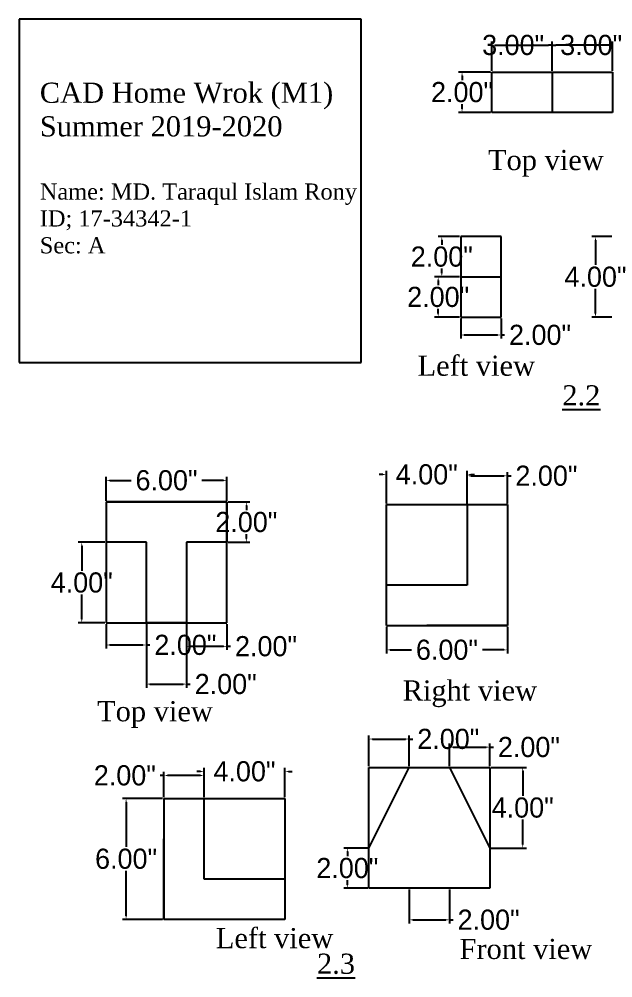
# Model space of a CAD drawing. Header units: inches. Extents: x 0 to 167, y 2 to 52.
# Drawn here: x -0.02 to 29.43, y 1.59 to 49.15 of the extents above; entities that cross this region are included whole.
import ezdxf

# ---------------------------------------------------------------- set-up
doc = ezdxf.new("R2010")
doc.units = ezdxf.units.IN
doc.header["$MEASUREMENT"] = 0
doc.dimstyles.get("Standard").update_dxf_attribs({"dimtxt": 1, "dimasz": 0.18, "dimexe": 0.18, "dimexo": 0.0625, "dimgap": 0.09, "dimtad": 0, "dimtih": 1, "dimtoh": 1, "dimzin": 0, "dimdsep": 46, "dimlunit": 3, "dimtxsty": 'Standard', "dimcen": 0.09, "dimadec": 0, "dimazin": 0, "dimtfac": 1, "dimtofl": 0, "dimtmove": 0, "dimatfit": 3, "dimfxl": 1, "dimtolj": 1, "dimtzin": 0, "dimarcsym": 0})

# ---------------------------------------------------------------- blocks, each defined once
blk = doc.blocks.new('*D12')
at = {"color": 0, "lineweight": -2}
for p, q in [((23.42, 46.588), (23.42, 48.043)), ((26.42, 46.588), (26.42, 48.043)), ((23.6, 47.863), (26.24, 47.863)), ((26.42, 47.863), (26.6, 47.863))]:
    blk.add_line(p, q, dxfattribs=at)
at = {"color": 0}
for points in [[(23.6, 47.893), (23.6, 47.833), (23.42, 47.863)], [(26.24, 47.893), (26.24, 47.833), (26.42, 47.863)]]:
    blk.add_solid(points, dxfattribs=at)
at = {"layer": 'Defpoints', "color": 0}
for p in [(26.42, 47.863), (23.42, 46.526), (26.42, 46.526)]:
    blk.add_point(p, dxfattribs=at)
at = {"color": 0, "insert": (28.357, 47.863), "char_height": 1, "attachment_point": 5}
blk.add_mtext('\\A1;3.00"', dxfattribs=at)
blk = doc.blocks.new('*D13')
at = {"color": 0, "lineweight": -2}
for p, q in [((26.42, 46.588), (26.42, 48.043)), ((29.42, 46.588), (29.42, 48.043)), ((26.42, 47.863), (26.24, 47.863)), ((29.24, 47.863), (26.6, 47.863))]:
    blk.add_line(p, q, dxfattribs=at)
at = {"color": 0}
for points in [[(26.6, 47.893), (26.6, 47.833), (26.42, 47.863)], [(29.24, 47.893), (29.24, 47.833), (29.42, 47.863)]]:
    blk.add_solid(points, dxfattribs=at)
at = {"layer": 'Defpoints', "color": 0}
for p in [(26.42, 47.863), (26.42, 46.526), (29.42, 46.526)]:
    blk.add_point(p, dxfattribs=at)
at = {"color": 0, "insert": (24.484, 47.863), "char_height": 1, "attachment_point": 5}
blk.add_mtext('\\A1;3.00"', dxfattribs=at)
blk = doc.blocks.new('*D14')
at = {"color": 0, "lineweight": -2}
for p, q in [((23.358, 46.526), (21.769, 46.526)), ((21.949, 46.346), (21.949, 46.116)), ((21.949, 44.706), (21.949, 44.936)), ((23.358, 44.526), (21.769, 44.526))]:
    blk.add_line(p, q, dxfattribs=at)
at = {"color": 0}
for points in [[(21.919, 46.346), (21.979, 46.346), (21.949, 46.526)], [(21.919, 44.706), (21.979, 44.706), (21.949, 44.526)]]:
    blk.add_solid(points, dxfattribs=at)
at = {"layer": 'Defpoints', "color": 0}
for p in [(23.42, 46.526), (21.949, 44.526), (23.42, 44.526)]:
    blk.add_point(p, dxfattribs=at)
at = {"color": 0, "insert": (21.949, 45.526), "char_height": 1, "attachment_point": 5}
blk.add_mtext('\\A1;2.00"', dxfattribs=at)
blk = doc.blocks.new('*D15')
at = {"color": 0, "lineweight": -2}
for p, q in [((21.819, 38.366), (20.765, 38.366)), ((20.945, 38.186), (20.945, 37.956)), ((20.945, 36.546), (20.945, 36.776)), ((21.819, 36.366), (20.765, 36.366))]:
    blk.add_line(p, q, dxfattribs=at)
at = {"color": 0}
for points in [[(20.915, 38.186), (20.975, 38.186), (20.945, 38.366)], [(20.915, 36.546), (20.975, 36.546), (20.945, 36.366)]]:
    blk.add_solid(points, dxfattribs=at)
at = {"layer": 'Defpoints', "color": 0}
for p in [(21.882, 38.366), (20.945, 36.366), (21.882, 36.366)]:
    blk.add_point(p, dxfattribs=at)
at = {"color": 0, "insert": (20.945, 37.366), "char_height": 1, "attachment_point": 5}
blk.add_mtext('\\A1;2.00"', dxfattribs=at)
blk = doc.blocks.new('*D16')
at = {"color": 0, "lineweight": -2}
for p, q in [((21.819, 36.366), (20.585, 36.366)), ((20.765, 36.186), (20.765, 35.956)), ((20.765, 34.546), (20.765, 34.776)), ((21.819, 34.366), (20.585, 34.366))]:
    blk.add_line(p, q, dxfattribs=at)
at = {"color": 0}
for points in [[(20.735, 36.186), (20.795, 36.186), (20.765, 36.366)], [(20.735, 34.546), (20.795, 34.546), (20.765, 34.366)]]:
    blk.add_solid(points, dxfattribs=at)
at = {"layer": 'Defpoints', "color": 0}
for p in [(20.765, 36.366), (21.882, 36.366), (21.882, 34.366)]:
    blk.add_point(p, dxfattribs=at)
at = {"color": 0, "insert": (20.765, 35.366), "char_height": 1, "attachment_point": 5}
blk.add_mtext('\\A1;2.00"', dxfattribs=at)
blk = doc.blocks.new('*D17')
at = {"color": 0, "lineweight": -2}
for p, q in [((21.882, 34.303), (21.882, 33.303)), ((23.882, 34.303), (23.882, 33.303)), ((22.062, 33.483), (23.702, 33.483)), ((23.882, 33.483), (24.062, 33.483))]:
    blk.add_line(p, q, dxfattribs=at)
at = {"color": 0}
for points in [[(22.062, 33.513), (22.062, 33.453), (21.882, 33.483)], [(23.702, 33.513), (23.702, 33.453), (23.882, 33.483)]]:
    blk.add_solid(points, dxfattribs=at)
at = {"layer": 'Defpoints', "color": 0}
for p in [(21.882, 34.366), (23.882, 34.366), (23.882, 33.483)]:
    blk.add_point(p, dxfattribs=at)
at = {"color": 0, "insert": (25.819, 33.483), "char_height": 1, "attachment_point": 5}
blk.add_mtext('\\A1;2.00"', dxfattribs=at)
blk = doc.blocks.new('*D19')
at = {"color": 0, "lineweight": -2}
for p, q in [((29.377, 38.366), (28.39, 38.366)), ((28.57, 38.186), (28.57, 36.956)), ((28.57, 34.546), (28.57, 35.776)), ((29.377, 34.366), (28.39, 34.366))]:
    blk.add_line(p, q, dxfattribs=at)
at = {"color": 0}
for points in [[(28.54, 38.186), (28.6, 38.186), (28.57, 38.366)], [(28.54, 34.546), (28.6, 34.546), (28.57, 34.366)]]:
    blk.add_solid(points, dxfattribs=at)
at = {"layer": 'Defpoints', "color": 0}
for p in [(29.44, 38.366), (28.57, 34.366), (29.44, 34.366)]:
    blk.add_point(p, dxfattribs=at)
at = {"color": 0, "insert": (28.57, 36.366), "char_height": 1, "attachment_point": 5}
blk.add_mtext('\\A1;4.00"', dxfattribs=at)
blk = doc.blocks.new('*D25')
at = {"color": 0, "lineweight": -2}
for p, q in [((4.286, 25.263), (4.286, 26.451)), ((4.466, 26.271), (5.529, 26.271)), ((10.106, 26.271), (9.043, 26.271)), ((10.286, 25.263), (10.286, 26.451))]:
    blk.add_line(p, q, dxfattribs=at)
at = {"color": 0}
for points in [[(4.466, 26.301), (4.466, 26.241), (4.286, 26.271)], [(10.106, 26.301), (10.106, 26.241), (10.286, 26.271)]]:
    blk.add_solid(points, dxfattribs=at)
at = {"layer": 'Defpoints', "color": 0}
for p in [(4.286, 26.271), (4.286, 25.2), (10.286, 25.2)]:
    blk.add_point(p, dxfattribs=at)
at = {"color": 0, "insert": (7.286, 26.271), "char_height": 1, "attachment_point": 5}
blk.add_mtext('\\A1;6.00"', dxfattribs=at)
blk = doc.blocks.new('*D26')
at = {"color": 0, "lineweight": -2}
for p, q in [((10.349, 25.2), (11.427, 25.2)), ((11.247, 25.02), (11.247, 24.79)), ((11.247, 23.38), (11.247, 23.61)), ((10.349, 23.2), (11.427, 23.2))]:
    blk.add_line(p, q, dxfattribs=at)
at = {"color": 0}
for points in [[(11.217, 25.02), (11.277, 25.02), (11.247, 25.2)], [(11.217, 23.38), (11.277, 23.38), (11.247, 23.2)]]:
    blk.add_solid(points, dxfattribs=at)
at = {"layer": 'Defpoints', "color": 0}
for p in [(10.286, 25.2), (10.286, 23.2), (11.247, 23.2)]:
    blk.add_point(p, dxfattribs=at)
at = {"color": 0, "insert": (11.247, 24.2), "char_height": 1, "attachment_point": 5}
blk.add_mtext('\\A1;2.00"', dxfattribs=at)
blk = doc.blocks.new('*D27')
at = {"color": 0, "lineweight": -2}
for p, q in [((4.224, 23.2), (2.901, 23.2)), ((3.081, 23.02), (3.081, 21.79)), ((3.081, 19.38), (3.081, 20.61)), ((4.224, 19.2), (2.901, 19.2))]:
    blk.add_line(p, q, dxfattribs=at)
at = {"color": 0}
for points in [[(3.051, 23.02), (3.111, 23.02), (3.081, 23.2)], [(3.051, 19.38), (3.111, 19.38), (3.081, 19.2)]]:
    blk.add_solid(points, dxfattribs=at)
at = {"layer": 'Defpoints', "color": 0}
for p in [(4.286, 23.2), (3.081, 19.2), (4.286, 19.2)]:
    blk.add_point(p, dxfattribs=at)
at = {"color": 0, "insert": (3.081, 21.2), "char_height": 1, "attachment_point": 5}
blk.add_mtext('\\A1;4.00"', dxfattribs=at)
blk = doc.blocks.new('*D28')
at = {"color": 0, "lineweight": -2}
for p, q in [((4.286, 19.138), (4.286, 17.926)), ((6.286, 19.138), (6.286, 17.926)), ((4.466, 18.106), (6.106, 18.106)), ((6.286, 18.106), (6.466, 18.106))]:
    blk.add_line(p, q, dxfattribs=at)
at = {"color": 0}
for points in [[(4.466, 18.136), (4.466, 18.076), (4.286, 18.106)], [(6.106, 18.136), (6.106, 18.076), (6.286, 18.106)]]:
    blk.add_solid(points, dxfattribs=at)
at = {"layer": 'Defpoints', "color": 0}
for p in [(4.286, 19.2), (6.286, 19.2), (6.286, 18.106)]:
    blk.add_point(p, dxfattribs=at)
at = {"color": 0, "insert": (8.223, 18.106), "char_height": 1, "attachment_point": 5}
blk.add_mtext('\\A1;2.00"', dxfattribs=at)
blk = doc.blocks.new('*D29')
at = {"color": 0, "lineweight": -2}
for p, q in [((8.286, 19.138), (8.286, 17.859)), ((10.286, 19.138), (10.286, 17.859)), ((8.466, 18.039), (10.106, 18.039)), ((10.286, 18.039), (10.466, 18.039))]:
    blk.add_line(p, q, dxfattribs=at)
at = {"color": 0}
for points in [[(8.466, 18.069), (8.466, 18.009), (8.286, 18.039)], [(10.106, 18.069), (10.106, 18.009), (10.286, 18.039)]]:
    blk.add_solid(points, dxfattribs=at)
at = {"layer": 'Defpoints', "color": 0}
for p in [(8.286, 19.2), (10.286, 19.2), (10.286, 18.039)]:
    blk.add_point(p, dxfattribs=at)
at = {"color": 0, "insert": (12.223, 18.039), "char_height": 1, "attachment_point": 5}
blk.add_mtext('\\A1;2.00"', dxfattribs=at)
blk = doc.blocks.new('*D30')
at = {"color": 0, "lineweight": -2}
for p, q in [((6.286, 19.138), (6.286, 15.985)), ((8.286, 19.138), (8.286, 15.985)), ((6.466, 16.165), (8.106, 16.165)), ((8.286, 16.165), (8.466, 16.165))]:
    blk.add_line(p, q, dxfattribs=at)
at = {"color": 0}
for points in [[(6.466, 16.195), (6.466, 16.135), (6.286, 16.165)], [(8.106, 16.195), (8.106, 16.135), (8.286, 16.165)]]:
    blk.add_solid(points, dxfattribs=at)
at = {"layer": 'Defpoints', "color": 0}
for p in [(6.286, 19.2), (8.286, 19.2), (8.286, 16.165)]:
    blk.add_point(p, dxfattribs=at)
at = {"color": 0, "insert": (10.223, 16.165), "char_height": 1, "attachment_point": 5}
blk.add_mtext('\\A1;2.00"', dxfattribs=at)
blk = doc.blocks.new('*D35')
at = {"color": 0, "lineweight": -2}
for p, q in [((7.093, 10.496), (5.101, 10.496)), ((5.281, 10.316), (5.281, 8.086)), ((5.281, 4.676), (5.281, 6.906)), ((7.093, 4.496), (5.101, 4.496))]:
    blk.add_line(p, q, dxfattribs=at)
at = {"color": 0}
for points in [[(5.251, 10.316), (5.311, 10.316), (5.281, 10.496)], [(5.251, 4.676), (5.311, 4.676), (5.281, 4.496)]]:
    blk.add_solid(points, dxfattribs=at)
at = {"layer": 'Defpoints', "color": 0}
for p in [(7.155, 10.496), (5.281, 4.496), (7.155, 4.496)]:
    blk.add_point(p, dxfattribs=at)
at = {"color": 0, "insert": (5.281, 7.496), "char_height": 1, "attachment_point": 5}
blk.add_mtext('\\A1;6.00"', dxfattribs=at)
blk = doc.blocks.new('*D36')
at = {"color": 0, "lineweight": -2}
for p, q in [((7.155, 11.633), (6.975, 11.633)), ((7.155, 10.558), (7.155, 11.813)), ((8.975, 11.633), (7.335, 11.633)), ((9.155, 10.558), (9.155, 11.813))]:
    blk.add_line(p, q, dxfattribs=at)
at = {"color": 0}
for points in [[(7.335, 11.663), (7.335, 11.603), (7.155, 11.633)], [(8.975, 11.663), (8.975, 11.603), (9.155, 11.633)]]:
    blk.add_solid(points, dxfattribs=at)
at = {"layer": 'Defpoints', "color": 0}
for p in [(7.155, 11.633), (7.155, 10.496), (9.155, 10.496)]:
    blk.add_point(p, dxfattribs=at)
at = {"color": 0, "insert": (5.219, 11.633), "char_height": 1, "attachment_point": 5}
blk.add_mtext('\\A1;2.00"', dxfattribs=at)
blk = doc.blocks.new('*D37')
at = {"color": 0, "lineweight": -2}
for p, q in [((9.155, 10.621), (9.155, 12.014)), ((13.155, 10.558), (13.155, 12.014)), ((8.975, 11.834), (8.795, 11.834)), ((13.335, 11.834), (13.515, 11.834))]:
    blk.add_line(p, q, dxfattribs=at)
at = {"color": 0}
for points in [[(8.975, 11.864), (8.975, 11.804), (9.155, 11.834)], [(13.335, 11.864), (13.335, 11.804), (13.155, 11.834)]]:
    blk.add_solid(points, dxfattribs=at)
at = {"layer": 'Defpoints', "color": 0}
for p in [(13.155, 11.834), (9.155, 10.558), (13.155, 10.496)]:
    blk.add_point(p, dxfattribs=at)
at = {"color": 0, "insert": (11.155, 11.834), "char_height": 1, "attachment_point": 5}
blk.add_mtext('\\A1;4.00"', dxfattribs=at)
blk = doc.blocks.new('*D38')
at = {"color": 0, "lineweight": -2}
for p, q in [((18.199, 25.13), (18.199, 26.744)), ((22.199, 25.13), (22.199, 26.744)), ((18.019, 26.564), (17.839, 26.564)), ((22.379, 26.564), (22.559, 26.564))]:
    blk.add_line(p, q, dxfattribs=at)
at = {"color": 0}
for points in [[(18.019, 26.594), (18.019, 26.534), (18.199, 26.564)], [(22.379, 26.594), (22.379, 26.534), (22.199, 26.564)]]:
    blk.add_solid(points, dxfattribs=at)
at = {"layer": 'Defpoints', "color": 0}
for p in [(22.199, 26.564), (18.199, 25.067), (22.199, 25.067)]:
    blk.add_point(p, dxfattribs=at)
at = {"color": 0, "insert": (20.199, 26.564), "char_height": 1, "attachment_point": 5}
blk.add_mtext('\\A1;4.00"', dxfattribs=at)
blk = doc.blocks.new('*D39')
at = {"color": 0, "lineweight": -2}
for p, q in [((18.199, 19.005), (18.199, 17.683)), ((24.199, 19.005), (24.199, 17.683)), ((18.379, 17.863), (19.442, 17.863)), ((24.019, 17.863), (22.956, 17.863))]:
    blk.add_line(p, q, dxfattribs=at)
at = {"color": 0}
for points in [[(18.379, 17.893), (18.379, 17.833), (18.199, 17.863)], [(24.019, 17.893), (24.019, 17.833), (24.199, 17.863)]]:
    blk.add_solid(points, dxfattribs=at)
at = {"layer": 'Defpoints', "color": 0}
for p in [(18.199, 19.067), (24.199, 19.067), (24.199, 17.863)]:
    blk.add_point(p, dxfattribs=at)
at = {"color": 0, "insert": (21.199, 17.863), "char_height": 1, "attachment_point": 5}
blk.add_mtext('\\A1;6.00"', dxfattribs=at)
blk = doc.blocks.new('*D40')
at = {"color": 0, "lineweight": -2}
for p, q in [((22.199, 25.13), (22.199, 26.677)), ((24.199, 25.13), (24.199, 26.677)), ((22.379, 26.497), (24.019, 26.497)), ((24.199, 26.497), (24.379, 26.497))]:
    blk.add_line(p, q, dxfattribs=at)
at = {"color": 0}
for points in [[(22.379, 26.527), (22.379, 26.467), (22.199, 26.497)], [(24.019, 26.527), (24.019, 26.467), (24.199, 26.497)]]:
    blk.add_solid(points, dxfattribs=at)
at = {"layer": 'Defpoints', "color": 0}
for p in [(24.199, 26.497), (22.199, 25.067), (24.199, 25.067)]:
    blk.add_point(p, dxfattribs=at)
at = {"color": 0, "insert": (26.136, 26.497), "char_height": 1, "attachment_point": 5}
blk.add_mtext('\\A1;2.00"', dxfattribs=at)
blk = doc.blocks.new('*D41')
at = {"color": 0, "lineweight": -2}
for p, q in [((17.329, 12.098), (17.329, 13.621)), ((17.509, 13.441), (19.149, 13.441)), ((19.329, 12.098), (19.329, 13.621)), ((19.329, 13.441), (19.509, 13.441))]:
    blk.add_line(p, q, dxfattribs=at)
at = {"color": 0}
for points in [[(17.509, 13.471), (17.509, 13.411), (17.329, 13.441)], [(19.149, 13.471), (19.149, 13.411), (19.329, 13.441)]]:
    blk.add_solid(points, dxfattribs=at)
at = {"layer": 'Defpoints', "color": 0}
for p in [(19.329, 13.441), (17.329, 12.035), (19.329, 12.035)]:
    blk.add_point(p, dxfattribs=at)
at = {"color": 0, "insert": (21.266, 13.441), "char_height": 1, "attachment_point": 5}
blk.add_mtext('\\A1;2.00"', dxfattribs=at)
blk = doc.blocks.new('*D42')
at = {"color": 0, "lineweight": -2}
for p, q in [((21.329, 12.098), (21.329, 13.219)), ((21.509, 13.039), (23.149, 13.039)), ((23.329, 12.098), (23.329, 13.219)), ((23.329, 13.039), (23.509, 13.039))]:
    blk.add_line(p, q, dxfattribs=at)
at = {"color": 0}
for points in [[(21.509, 13.069), (21.509, 13.009), (21.329, 13.039)], [(23.149, 13.069), (23.149, 13.009), (23.329, 13.039)]]:
    blk.add_solid(points, dxfattribs=at)
at = {"layer": 'Defpoints', "color": 0}
for p in [(23.329, 13.039), (21.329, 12.035), (23.329, 12.035)]:
    blk.add_point(p, dxfattribs=at)
at = {"color": 0, "insert": (25.266, 13.039), "char_height": 1, "attachment_point": 5}
blk.add_mtext('\\A1;2.00"', dxfattribs=at)
blk = doc.blocks.new('*D43')
at = {"color": 0, "lineweight": -2}
for p, q in [((19.329, 5.973), (19.329, 4.292)), ((21.329, 5.973), (21.329, 4.292)), ((19.509, 4.472), (21.149, 4.472)), ((21.329, 4.472), (21.509, 4.472))]:
    blk.add_line(p, q, dxfattribs=at)
at = {"color": 0}
for points in [[(19.509, 4.502), (19.509, 4.442), (19.329, 4.472)], [(21.149, 4.502), (21.149, 4.442), (21.329, 4.472)]]:
    blk.add_solid(points, dxfattribs=at)
at = {"layer": 'Defpoints', "color": 0}
for p in [(19.329, 6.035), (21.329, 6.035), (21.329, 4.472)]:
    blk.add_point(p, dxfattribs=at)
at = {"color": 0, "insert": (23.266, 4.472), "char_height": 1, "attachment_point": 5}
blk.add_mtext('\\A1;2.00"', dxfattribs=at)
blk = doc.blocks.new('*D44')
at = {"color": 0, "lineweight": -2}
for p, q in [((23.392, 12.035), (25.139, 12.035)), ((24.959, 11.855), (24.959, 10.625)), ((24.959, 8.215), (24.959, 9.445)), ((23.392, 8.035), (25.139, 8.035))]:
    blk.add_line(p, q, dxfattribs=at)
at = {"color": 0}
for points in [[(24.929, 11.855), (24.989, 11.855), (24.959, 12.035)], [(24.929, 8.215), (24.989, 8.215), (24.959, 8.035)]]:
    blk.add_solid(points, dxfattribs=at)
at = {"layer": 'Defpoints', "color": 0}
for p in [(23.329, 12.035), (23.329, 8.035), (24.959, 8.035)]:
    blk.add_point(p, dxfattribs=at)
at = {"color": 0, "insert": (24.959, 10.035), "char_height": 1, "attachment_point": 5}
blk.add_mtext('\\A1;4.00"', dxfattribs=at)
blk = doc.blocks.new('*D45')
at = {"color": 0, "lineweight": -2}
for p, q in [((17.267, 8.035), (16.078, 8.035)), ((16.258, 7.855), (16.258, 7.625)), ((16.258, 6.215), (16.258, 6.445)), ((17.267, 6.035), (16.078, 6.035))]:
    blk.add_line(p, q, dxfattribs=at)
at = {"color": 0}
for points in [[(16.228, 7.855), (16.288, 7.855), (16.258, 8.035)], [(16.228, 6.215), (16.288, 6.215), (16.258, 6.035)]]:
    blk.add_solid(points, dxfattribs=at)
at = {"layer": 'Defpoints', "color": 0}
for p in [(17.329, 8.035), (16.258, 6.035), (17.329, 6.035)]:
    blk.add_point(p, dxfattribs=at)
at = {"color": 0, "insert": (16.258, 7.035), "char_height": 1, "attachment_point": 5}
blk.add_mtext('\\A1;2.00"', dxfattribs=at)

msp = doc.modelspace()

# ---------------------------------------------------------------- linework, layer by layer
for p, q in [((-0.024, 49.149), (-0.024, 32.124)), ((16.946, 49.149), (-0.024, 49.149)), ((16.946, 32.124), (16.946, 49.149)), ((23.42, 46.526), (26.42, 46.526)), ((23.42, 44.526), (23.42, 46.526)), ((26.42, 46.526), (29.42, 46.526)), ((26.42, 46.526), (26.42, 44.526)), ((29.42, 46.526), (29.42, 44.526)), ((26.42, 44.526), (23.42, 44.526)), ((29.42, 44.526), (26.42, 44.526)), ((21.882, 38.366), (21.882, 36.366)), ((23.882, 38.366), (21.882, 38.366)), ((21.882, 38.366), (21.882, 36.366)), ((23.882, 36.366), (23.882, 38.366)), ((21.882, 36.366), (21.882, 34.366)), ((21.882, 36.366), (23.882, 36.366)), ((23.882, 34.366), (23.882, 36.366)), ((21.882, 34.366), (23.882, 34.366)), ((-0.024, 32.124), (16.946, 32.124)), ((4.286, 25.2), (10.286, 25.2)), ((10.286, 25.2), (4.286, 25.2)), ((4.286, 25.2), (4.286, 23.2)), ((10.286, 23.2), (10.286, 25.2)), ((10.286, 25.2), (10.286, 23.2)), ((18.199, 21.067), (18.199, 25.067)), ((18.199, 25.067), (22.199, 25.067)), ((22.199, 25.067), (24.199, 25.067)), ((22.199, 25.067), (22.199, 21.067)), ((24.199, 25.067), (24.199, 21.067)), ((4.286, 23.2), (4.286, 19.2)), ((6.286, 23.2), (4.286, 23.2)), ((6.286, 19.2), (6.286, 23.2)), ((10.286, 23.2), (8.286, 23.2)), ((8.286, 23.2), (8.286, 19.2)), ((10.286, 19.2), (10.286, 23.2)), ((18.199, 19.067), (18.199, 21.067)), ((22.199, 21.067), (18.199, 21.067)), ((24.199, 21.067), (24.199, 19.067)), ((4.286, 19.2), (6.286, 19.2)), ((6.286, 19.2), (8.286, 19.2)), ((8.286, 19.2), (6.286, 19.2)), ((8.286, 19.2), (10.286, 19.2)), ((18.199, 19.067), (24.199, 19.067)), ((24.199, 19.067), (20.199, 19.067)), ((17.329, 12.035), (19.329, 12.035)), ((17.329, 8.035), (17.329, 12.035)), ((17.329, 8.035), (19.329, 12.035)), ((19.329, 12.035), (21.329, 12.035)), ((21.329, 12.035), (23.329, 12.035)), ((21.329, 12.035), (23.329, 8.035)), ((23.329, 12.035), (23.329, 8.035)), ((7.155, 10.496), (7.155, 4.496)), ((7.155, 10.496), (9.155, 10.496)), ((9.155, 10.496), (13.155, 10.496)), ((9.155, 6.496), (9.155, 10.496)), ((13.155, 10.496), (13.155, 6.496)), ((7.155, 4.496), (7.155, 8.496)), ((17.329, 6.035), (17.329, 8.035)), ((23.329, 8.035), (23.329, 6.035)), ((13.155, 6.496), (9.155, 6.496)), ((13.155, 6.496), (13.155, 4.496)), ((19.329, 6.035), (17.329, 6.035)), ((21.329, 6.035), (19.329, 6.035)), ((23.329, 6.035), (21.329, 6.035)), ((9.155, 4.496), (7.155, 4.496)), ((13.155, 4.496), (9.155, 4.496))]:
    msp.add_line(p, q)

# ---------------------------------------------------------------- texts
at = {"char_height": 1, "attachment_point": 1}
for s, insert in [('{\\fTimes New Roman|b0|i0|c0|p18;CAD Home Wrok (M1)\\PSummer 2019-2020\\P\\P\\H0.8x;Name: MD. Taraqul Islam Rony\\PID; 17-34342-1\\PSec: A}', (1, 46)), ('{\\fTimes New Roman|b0|i0|c0|p18;Top view}', (23.235, 42.662)), ('{\\fTimes New Roman|b0|i0|c0|p18;Left view}', (19.741, 32.459)), ('{\\fTimes New Roman|b0|i0|c0|p18;\\L2.2}', (26.924, 30.989)), ('{\\fTimes New Roman|b0|i0|c0|p18;Right view}', (19.002, 16.349)), ('{\\fTimes New Roman|b0|i0|c0|p18;Top view}', (3.841, 15.32)), ('{\\fTimes New Roman|b0|i0|c0|p18;Left view}', (9.732, 4.065)), ('{\\fTimes New Roman|b0|i0|c0|p18;Front view}', (21.824, 3.528)), ('{\\fTimes New Roman|b0|i0|c0|p18;\\L2.3}', (14.751, 2.795))]:
    msp.add_mtext(s, dxfattribs=dict(at, insert=insert))

# ---------------------------------------------------------------- dimensions: what is measured, and where the dimension line sits
for base, p1, p2, picture, middle in [((26.42, 47.863), (29.42, 46.526), (26.42, 46.526), '*D13', (24.484, 47.863)), ((26.42, 47.863), (23.42, 46.526), (26.42, 46.526), '*D12', (28.357, 47.863)), ((23.882, 33.483), (21.882, 34.366), (23.882, 34.366), '*D17', (25.819, 33.483)), ((22.199, 26.564), (18.199, 25.067), (22.199, 25.067), '*D38', (20.199, 26.564)), ((24.199, 26.497), (22.199, 25.067), (24.199, 25.067), '*D40', (26.136, 26.497)), ((4.286, 26.271), (10.286, 25.2), (4.286, 25.2), '*D25', (7.286, 26.271)), ((6.286, 18.106), (4.286, 19.2), (6.286, 19.2), '*D28', (8.223, 18.106)), ((8.286, 16.165), (6.286, 19.2), (8.286, 19.2), '*D30', (10.223, 16.165)), ((10.286, 18.039), (8.286, 19.2), (10.286, 19.2), '*D29', (12.223, 18.039)), ((24.199, 17.863), (18.199, 19.067), (24.199, 19.067), '*D39', (21.199, 17.863)), ((19.329, 13.441), (17.329, 12.035), (19.329, 12.035), '*D41', (21.266, 13.441)), ((23.329, 13.039), (21.329, 12.035), (23.329, 12.035), '*D42', (25.266, 13.039)), ((13.155, 11.834), (9.155, 10.558), (13.155, 10.496), '*D37', (11.155, 11.834)), ((7.155, 11.633), (9.155, 10.496), (7.155, 10.496), '*D36', (5.219, 11.633)), ((21.329, 4.472), (19.329, 6.035), (21.329, 6.035), '*D43', (23.266, 4.472))]:
    dim = msp.add_linear_dim(base=base, p1=p1, p2=p2, dimstyle='Standard')
    dim.commit()
    dim.dimension.update_dxf_attribs({"geometry": picture, "text_midpoint": middle})
for base, p1, p2, picture, middle in [((21.949, 44.526), (23.42, 46.526), (23.42, 44.526), '*D14', (21.949, 45.526)), ((20.945, 36.366), (21.882, 38.366), (21.882, 36.366), '*D15', (20.945, 37.366)), ((28.57, 34.366), (29.44, 38.366), (29.44, 34.366), '*D19', (28.57, 36.366)), ((20.765, 36.366), (21.882, 34.366), (21.882, 36.366), '*D16', (20.765, 35.366)), ((11.247, 23.2), (10.286, 25.2), (10.286, 23.2), '*D26', (11.247, 24.2)), ((3.081, 19.2), (4.286, 23.2), (4.286, 19.2), '*D27', (3.081, 21.2)), ((24.959, 8.035), (23.329, 12.035), (23.329, 8.035), '*D44', (24.959, 10.035)), ((5.281, 4.496), (7.155, 10.496), (7.155, 4.496), '*D35', (5.281, 7.496)), ((16.258, 6.035), (17.329, 8.035), (17.329, 6.035), '*D45', (16.258, 7.035))]:
    dim = msp.add_linear_dim(base=base, p1=p1, p2=p2, angle=90, dimstyle='Standard')
    dim.commit()
    dim.dimension.update_dxf_attribs({"geometry": picture, "text_midpoint": middle})

doc.saveas('drawing.dxf')
